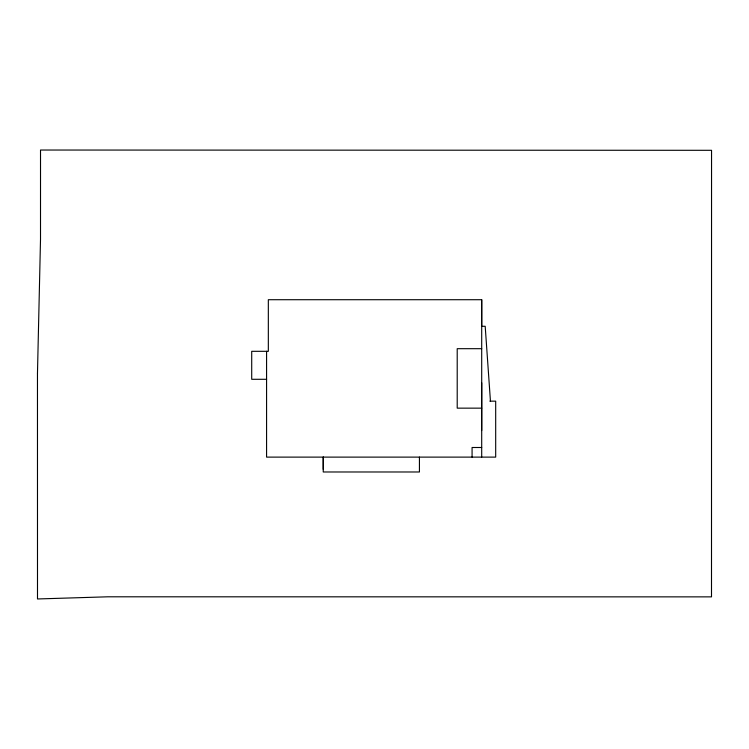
<?xml version="1.0" encoding="UTF-8"?>
<svg xmlns="http://www.w3.org/2000/svg" width="749" height="749" viewBox="0 0 749 749"><rect width="100%" height="100%" fill="white"/><g stroke="black" fill="none" stroke-linecap="round" stroke-linejoin="round"><path stroke-width="1.12" d="M323.24 469.361L323.24 457.115L323.24 471.982L419.431 471.982L419.431 457.115M481.701 430.553L481.701 382.786M266.578 379.294L251.711 379.294L251.711 351.309L268.329 351.309L268.329 299.712L481.701 299.712L481.701 326.283L485.193 326.283L490.445 401.155M481.701 348.688L457.208 348.688L457.208 408.149L481.701 408.149M489.855 401.155L495.688 401.155L495.688 457.115L266.578 457.115L266.578 351.309M481.701 447.499L472.076 447.499L472.076 457.115M481.701 299.712L481.701 457.115M37.469 373.508L37.497 598.966L107.847 596.803L711.503 596.869L711.55 150.306L40.521 150.034L40.512 239.427L37.469 373.508"/></g></svg>
